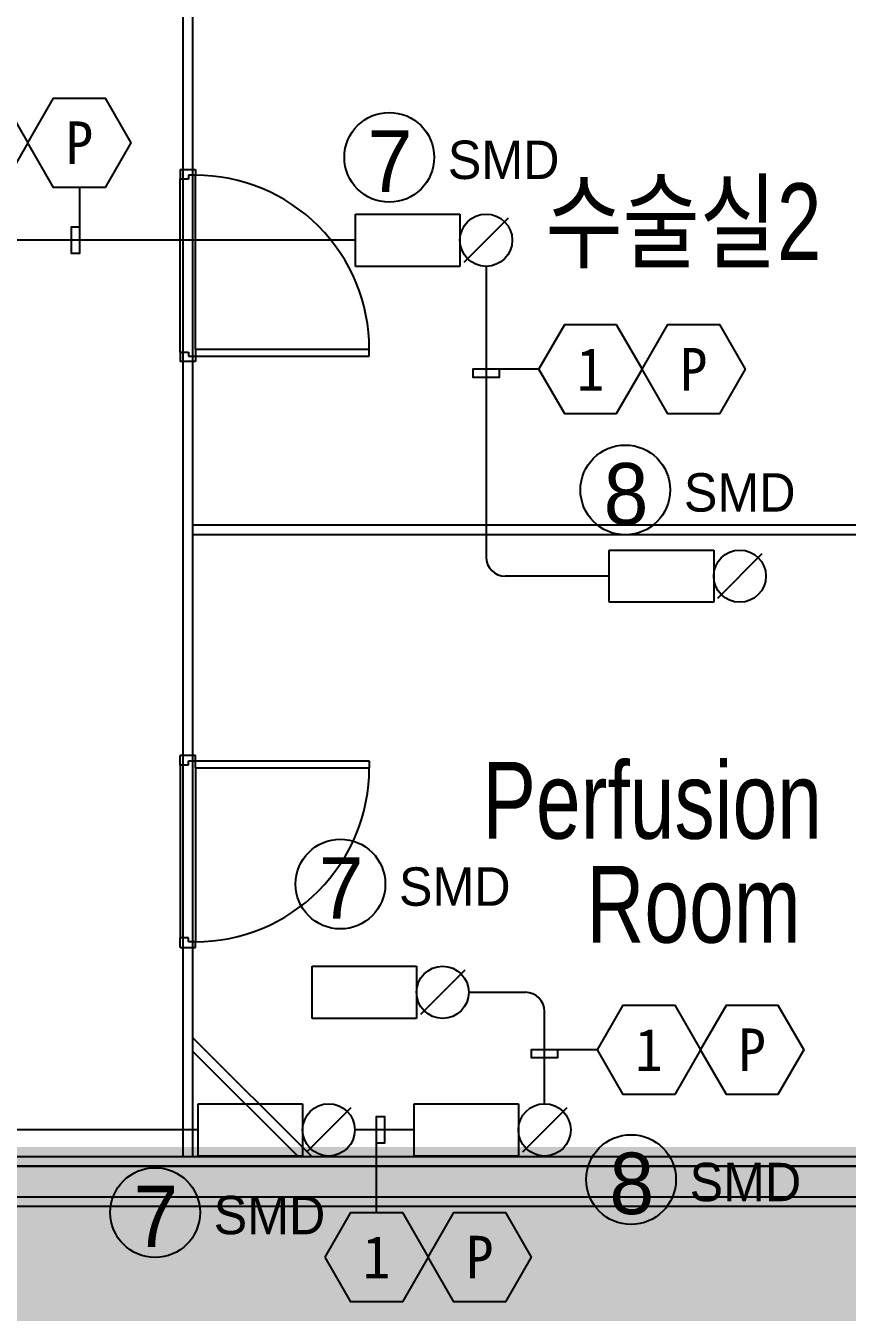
# Model space of a CAD drawing. Header units: millimetres. Extents: x 118559 to 211622, y 1329 to 63037.
# Drawn here: x 193261 to 197540, y 23744 to 30444 of the extents above; entities that cross this region are included whole.
import ezdxf
from ezdxf.enums import TextEntityAlignment as Align

# ---------------------------------------------------------------- set-up
doc = ezdxf.new("R2010")
doc.units = ezdxf.units.MM
doc.header["$LTSCALE"] = 120
doc.linetypes.add('HIDDENX2', pattern=[0.75, 0.5, -0.25])
for name, color, linetype in [('1구역', 41, 'Continuous'), ('ARCH', 9, 'Continuous'), ('DAMPER', 2, 'Continuous'), ('fire', 2, 'Continuous'), ('fire-l', 4, 'Continuous'), ('smd-f', 2, 'Continuous'), ('공사제외', 5, 'Continuous')]:
    doc.layers.add(name, color=color, linetype=linetype)
doc.styles.add('GHD', font='')
doc.styles.add('ghs', font='')
doc.styles.add('TT', font='')
doc.styles.add('돋움', font='')
doc.styles.get('GHD').set_extended_font_data('Dotum')
doc.styles.get('ghs').set_extended_font_data('Dotum')
doc.styles.get('TT').set_extended_font_data('Dotum')
doc.styles.get('돋움').set_extended_font_data('DotumChe')

# ---------------------------------------------------------------- blocks, each defined once
blk = doc.blocks.new('e-22-1')
at = {"layer": 'DAMPER'}
blk.add_line((-5, 1), (-1, 1), dxfattribs=at)
at = {"layer": 'fire'}
for p, q in [((-5, -1), (-5, 1)), ((-1, 1), (-1, -1)), ((0.85, 0.85), (-0.85, -0.85)), ((-1, -1), (-5, -1))]:
    blk.add_line(p, q, dxfattribs=at)
blk.add_circle((0, 0), 1, dxfattribs=at)

msp = doc.modelspace()

# ---------------------------------------------------------------- hatches: boundary and pattern name
at = {"layer": '공사제외', "linetype": 'Continuous'}
msp.add_hatch(color=253, dxfattribs=at).paths.add_polyline_path([(199960.1, 24504.2), (187983.2, 24504.2), (187983.2, 9094.1), (199960.1, 9094.1)])

# ---------------------------------------------------------------- linework, layer by layer
at = {"layer": '1구역', "color": 5, "linetype": 'HIDDENX2', "ltscale": 7, "const_width": 100, "elevation": 0}
msp.add_lwpolyline([(194080.1, 44444.2), (194080.1, 46188.7), (200110.1, 46185.5), (200110.1, 24554.2), (190080.1, 24554.2), (190080.1, 29294.2), (188680.1, 29294.2), (188680.1, 31794.2), (187630.1, 31794.2), (187630.1, 42244.3), (192330.1, 42244.3), (192330.1, 44444.2)], close=True, dxfattribs=at)
at = {"layer": 'ARCH', "color": 9}
for p, q in [((194080.1, 44284.2, 0), (194080.1, 27794.2, 0)), ((194130.1, 43194.2, 0), (194130.1, 27794.2, 0)), ((194065.1, 29694.6, 0), (194145.1, 29694.6, 0)), ((194065.1, 29694.6, 0), (194065.1, 29644.7, 0)), ((194080.1, 29694.6, 0), (194130.1, 29694.6, 0)), ((194145.1, 29694.6, 0), (194145.1, 29665.2, 0)), ((194109.2, 29644.7, 0), (194065.1, 29644.7, 0)), ((194065.1, 28744.5, 0), (194065.1, 29644.7, 0)), ((194109.2, 29665.2, 0), (194109.2, 29644.7, 0)), ((194145.1, 29665.2, 0), (194109.2, 29665.2, 0)), ((194109.2, 29665.2, 0), (194109.2, 29644.7, 0)), ((194145.1, 28759.2, 0), (194145.1, 29665.2, 0)), ((194145.1, 28759.2, 0), (195050.3, 28759.2, 0)), ((194145.1, 28759.2, 0), (194145.1, 28724, 0)), ((195050.3, 28724, 0), (195050.3, 28759.2, 0)), ((194065.1, 28744.5, 0), (194109.2, 28744.5, 0)), ((194065.1, 28744.5, 0), (194065.1, 28694.6, 0)), ((194145.1, 28694.6, 0), (194065.1, 28694.6, 0)), ((194130.1, 28694.6, 0), (194080.1, 28694.6, 0)), ((194130.1, 28694.6, 0), (194080.1, 28694.6, 0)), ((194109.2, 28744.5, 0), (194109.2, 28724, 0)), ((194109.2, 28724, 0), (194145.1, 28724, 0)), ((194145.1, 28724, 0), (194145.1, 28694.6, 0)), ((194145.1, 28724, 0), (195050.3, 28724, 0)), ((194130.1, 27844.2, 0), (199680.1, 27844.2, 0)), ((194080.1, 27794.2, 0), (194080.1, 24554.2, 0)), ((194130.1, 27794.2, 0), (199680.1, 27794.2, 0)), ((194130.1, 27794.2, 0), (194130.1, 24554.2, 0)), ((194145.1, 26644.2, 0), (194065.1, 26644.2, 0)), ((194065.1, 26594.3, 0), (194065.1, 26644.2, 0)), ((194130.1, 26644.2, 0), (194080.1, 26644.2, 0)), ((194130.1, 26644.2, 0), (194080.1, 26644.2, 0)), ((194109.2, 26614.8, 0), (194145.1, 26614.8, 0)), ((194109.2, 26594.3, 0), (194109.2, 26614.8, 0)), ((194145.1, 26614.8, 0), (194145.1, 26644.2, 0)), ((194145.1, 26614.8, 0), (195050.3, 26614.8, 0)), ((194145.1, 26579.6, 0), (194145.1, 26614.8, 0)), ((195050.3, 26614.8, 0), (195050.3, 26579.6, 0)), ((194065.1, 26594.3, 0), (194109.2, 26594.3, 0)), ((194065.1, 26594.3, 0), (194065.1, 25694.1, 0)), ((194145.1, 26579.6, 0), (195050.3, 26579.6, 0)), ((194145.1, 26579.6, 0), (194145.1, 25673.6, 0)), ((194109.2, 25694.1, 0), (194065.1, 25694.1, 0)), ((194065.1, 25644.2, 0), (194065.1, 25694.1, 0)), ((194109.2, 25673.6, 0), (194109.2, 25694.1, 0)), ((194109.2, 25673.6, 0), (194109.2, 25694.1, 0)), ((194145.1, 25673.6, 0), (194109.2, 25673.6, 0)), ((194145.1, 25644.2, 0), (194145.1, 25673.6, 0)), ((194065.1, 25644.2, 0), (194145.1, 25644.2, 0)), ((194080.1, 25644.2, 0), (194130.1, 25644.2, 0)), ((194750.8, 24554.2, 0), (194130.1, 25174.9, 0)), ((194680.1, 24554.2, 0), (194130.1, 25104.2, 0)), ((190130.1, 24554.2, 0), (199730.1, 24554.2, 0)), ((199760.1, 24504.2, 0), (187830.1, 24504.2, 0)), ((187990.1, 24344.2, 0), (199760.1, 24344.2, 0)), ((199760.1, 24294.2, 0), (188040.1, 24294.2, 0))]:
    msp.add_line(p, q, dxfattribs=at)
for centre, start, end in [((194145.6, 28760.5, 0), 359.91508, 90.03615), ((194145.6, 26578.3, 0), 269.96385, 0.08492)]:
    msp.add_arc(centre, 904.7, start, end, dxfattribs=at)
at = {"layer": 'fire', "color": 2, "elevation": 0}
for points in [[(193540.8, 29602), (193540.8, 29257.4), (193500, 29257.4), (193500, 29396.3), (193540.8, 29396.3)], [(195933.8, 28654.9), (195589.3, 28654.9), (195589.3, 28614.1), (195728.1, 28614.1), (195728.1, 28654.9)], [(196238.4, 25110.6), (195893.9, 25110.6), (195893.9, 25069.8), (196032.7, 25069.8), (196032.7, 25110.6)], [(195088.4, 24263.5), (195088.4, 24763), (195129.2, 24763), (195129.2, 24624.1), (195088.4, 24624.1)]]:
    msp.add_lwpolyline(points, dxfattribs=at)
at = {"layer": 'fire-l', "color": 6, "ltscale": 2}
for p, q in [((194978.7, 29326.9, 0), (190907.3, 29326.9, 0)), ((195658.7, 29190.9, 0), (195658.7, 27677.3, 0)), ((196299.9, 27577.3, 0), (195758.7, 27577.3, 0)), ((195568.3, 25410, 0), (195863.3, 25410, 0)), ((195963.3, 24829.5, 0), (195963.3, 25310, 0)), ((194159.2, 24693.5, 0), (191445.5, 24693.5, 0)), ((195283.3, 24693.5, 0), (194975.2, 24693.5, 0))]:
    msp.add_line(p, q, dxfattribs=at)
at = {"layer": 'fire-l', "color": 2, "elevation": 0}
for points in [[(192735, 29834.6), (192869.3, 30067.2), (193137.9, 30067.2), (193272.2, 29834.6), (193137.9, 29602), (192869.3, 29602)], [(193272.2, 29834.6), (193406.5, 30067.2), (193675.1, 30067.2), (193809.4, 29834.6), (193675.1, 29602), (193406.5, 29602)], [(195933.8, 28654.9), (196068.1, 28887.5), (196336.7, 28887.5), (196471, 28654.9), (196336.7, 28422.2), (196068.1, 28422.2)], [(196471, 28654.9), (196605.4, 28887.5), (196874, 28887.5), (197008.3, 28654.9), (196874, 28422.2), (196605.4, 28422.2)], [(196238.4, 25110.6), (196372.7, 25343.2), (196641.3, 25343.2), (196775.7, 25110.6), (196641.3, 24878), (196372.7, 24878)], [(196775.7, 25110.6), (196910, 25343.2), (197178.6, 25343.2), (197312.9, 25110.6), (197178.6, 24878), (196910, 24878)], [(194819.8, 24030.9), (194954.1, 24263.5), (195222.7, 24263.5), (195357, 24030.9), (195222.7, 23798.3), (194954.1, 23798.3)], [(195357, 24030.9), (195491.3, 24263.5), (195760, 24263.5), (195894.3, 24030.9), (195760, 23798.3), (195491.3, 23798.3)]]:
    msp.add_lwpolyline(points, close=True, dxfattribs=at)
at = {"layer": 'fire-l', "color": 6, "ltscale": 2}
for centre, start, end in [((195758.7, 27677.3, 0), 180, 270), ((195863.3, 25310, 0), 0, 90)]:
    msp.add_arc(centre, 100, start, end, dxfattribs=at)
at = {"layer": 'smd-f'}
for centre in [(195154.5, 29758.7), (196383.7, 28026.5, 0), (194900, 25973.7), (196413.6, 24434.9, 0), (193935.1, 24262.9)]:
    msp.add_circle(centre, 233.7, dxfattribs=at)
at = {"layer": '공사제외', "linetype": 'Continuous', "elevation": 0}
msp.add_lwpolyline([(187983.2, 24504.2), (199960.1, 24504.2), (199960.1, 9094.1), (187983.2, 9094.1)], close=True, dxfattribs=at)

# ---------------------------------------------------------------- block references
at = {"layer": 'fire-l', "ltscale": 2, "xscale": 136, "yscale": 136, "zscale": 136}
for p in [(195658.7, 29326.9, 0), (196979.9, 27577.3, 0), (195432.3, 25410, 0), (194839.2, 24693.5, 0), (195963.3, 24693.5, 0)]:
    msp.add_blockref('e-22-1', p, dxfattribs=at)

# ---------------------------------------------------------------- texts
at = {"layer": 'ARCH', "color": 9, "style": 'GHD', "width": 0.8}
for s, p in [('수술실2', (195968.1, 29223.3, 0)), ('Perfusion', (195639.3, 26209.9, 0)), ('Room', (196180.8, 25668.6, 0))]:
    msp.add_text(s, height=400, dxfattribs=at).set_placement(p)
at = {"layer": 'fire', "style": '돋움'}
for s, p in [('P', (193540.8, 29834.6, 0)), ('1', (196202.4, 28654.9, 0)), ('P', (196739.7, 28654.9, 0)), ('1', (196507, 25110.6, 0)), ('P', (197044.3, 25110.6, 0)), ('1', (195088.4, 24030.9, 0)), ('P', (195625.7, 24030.9, 0))]:
    msp.add_text(s, height=222.4, dxfattribs=at).set_placement(p, align=Align.MIDDLE)
at = {"layer": 'smd-f', "style": 'TT'}
for s, p in [('7', (195158.2, 29738.8)), ('8', (196387.5, 28006.5, 0)), ('7', (194903.7, 25953.8)), ('8', (196417.3, 24415, 0)), ('7', (193938.8, 24242.9))]:
    msp.add_text(s, height=320, dxfattribs=at).set_placement(p, align=Align.MIDDLE)
at = {"layer": 'smd-f', "style": 'ghs'}
for p in [(195459.4, 29645.8), (196688.7, 27913.6, 0), (195204.9, 25860.8), (196718.5, 24322.1, 0), (194240, 24150)]:
    msp.add_text('SMD', height=200, dxfattribs=at).set_placement(p)

doc.saveas('drawing.dxf')
